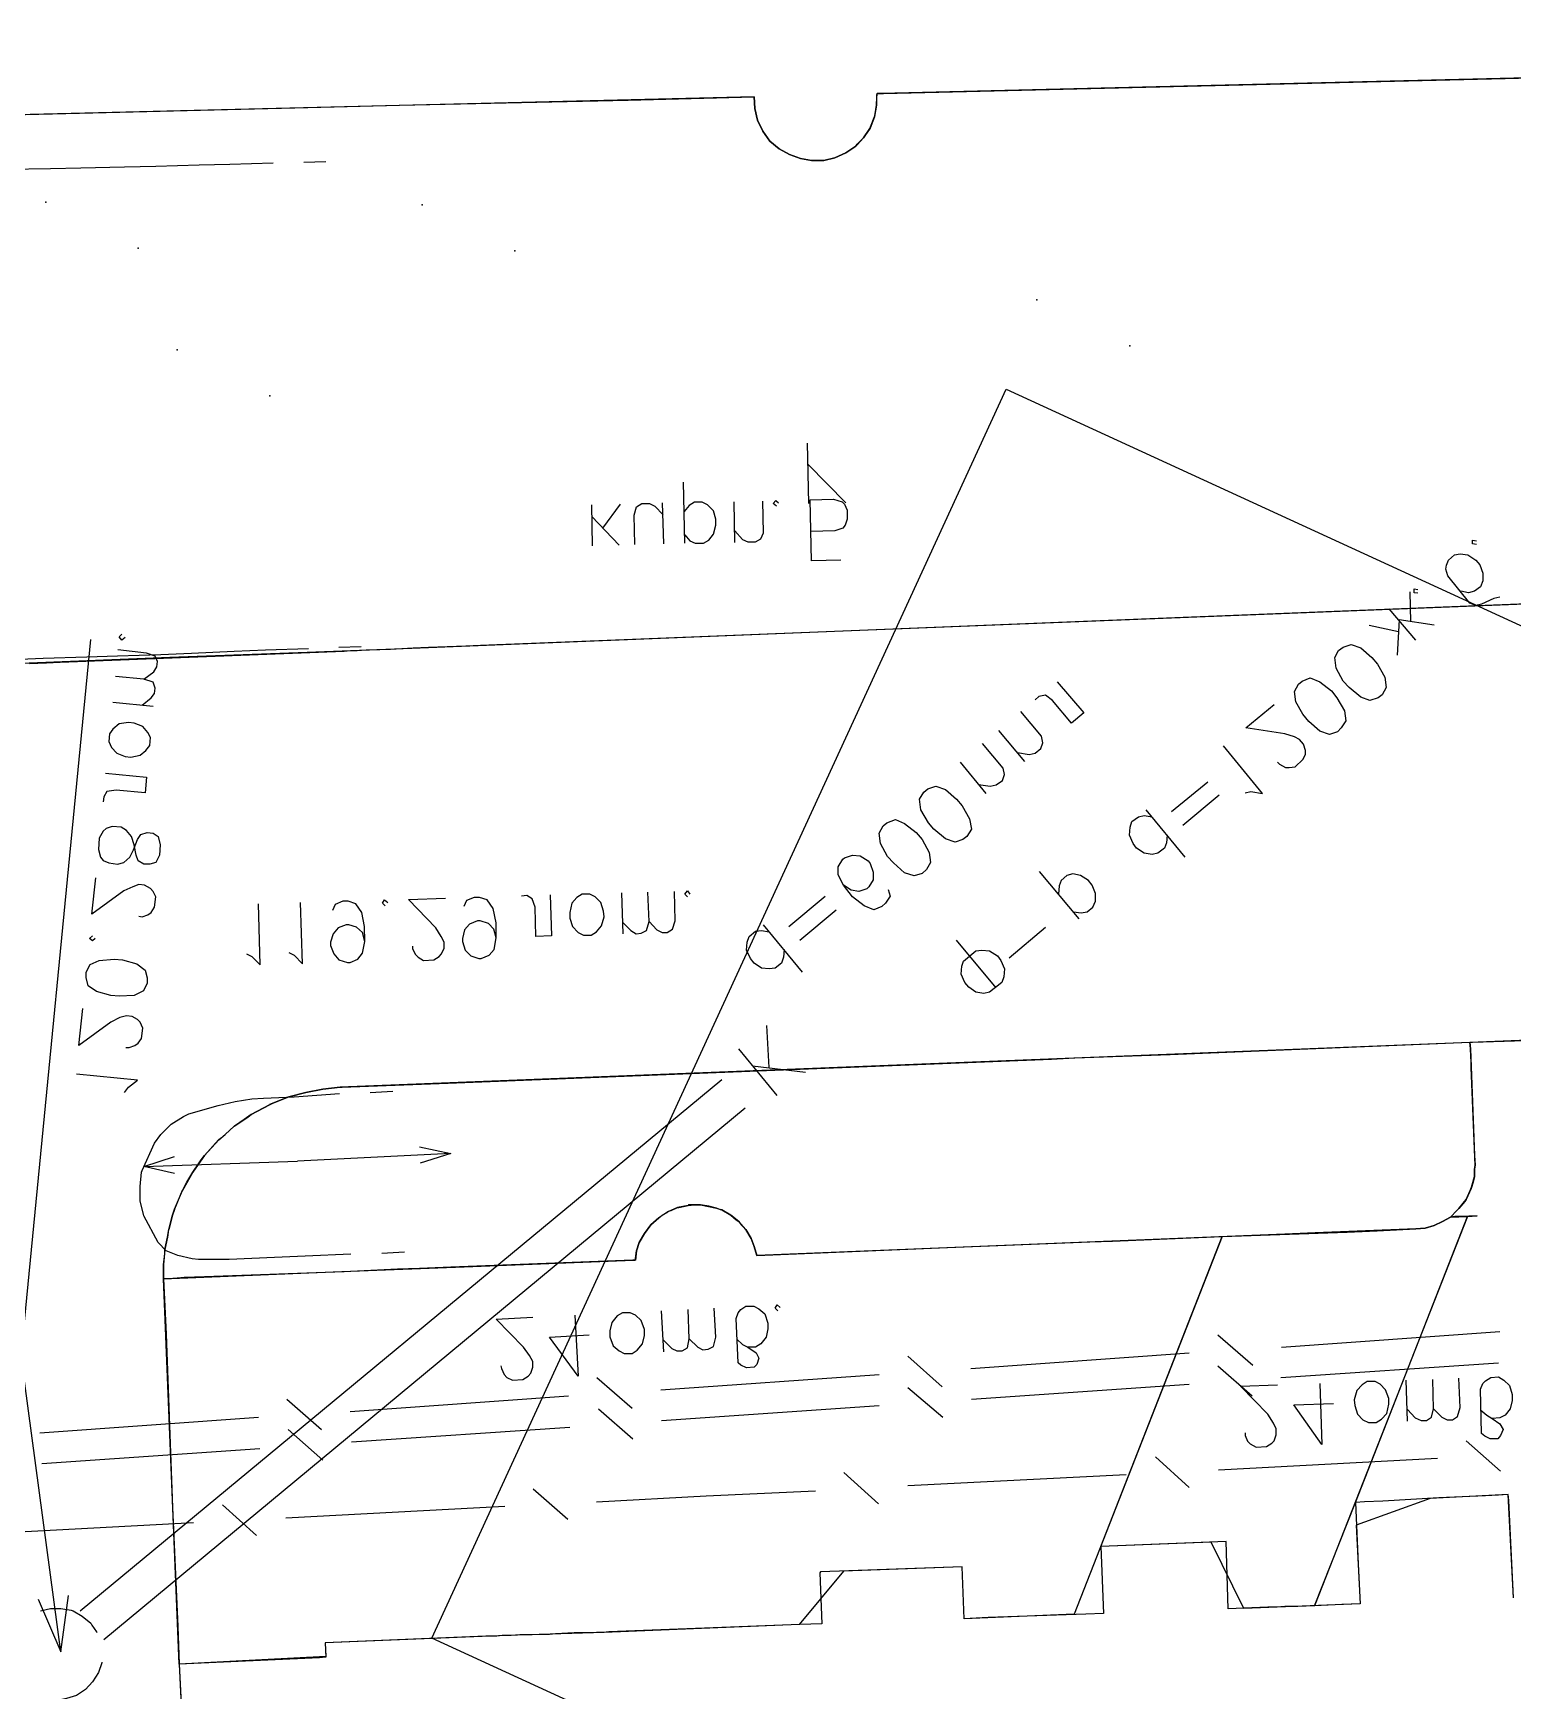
# Model space of a CAD drawing. Header units: metres. Extents: x 131 to 658, y 22 to 173.
# Drawn here: x 372.88 to 398.14, y 60.85 to 89.16 of the extents above; entities that cross this region are included whole.
import ezdxf

# ---------------------------------------------------------------- set-up
doc = ezdxf.new("R2010")
doc.units = ezdxf.units.M
for name, color, linetype in [('BOUNDARY', 7, 'Continuous'), ('BUILDING', 7, 'Continuous'), ('CURB', 7, 'Continuous'), ('ELECTR_CABLE_COMM', 7, 'Continuous'), ('GRASS', 7, 'Continuous'), ('OVERHEAD_POWER_LINE', 7, 'Continuous'), ('ROAD', 7, 'Continuous'), ('SEWER', 7, 'Continuous'), ('SIDEWALK_PATH', 7, 'Continuous'), ('TREE', 7, 'Continuous')]:
    doc.layers.add(name, color=color, linetype=linetype)

msp = doc.modelspace()

# ---------------------------------------------------------------- linework, layer by layer
at = {"layer": 'BOUNDARY'}
msp.add_lwpolyline([(398.152, 62.438), (398.063, 64.202), (398.063, 64.202), (396.731, 64.136), (395.466, 63.681), (395.533, 62.338), (395.533, 62.338), (393.547, 62.26), (392.992, 63.392), (391.105, 63.314), (391.105, 63.314), (391.15, 62.171), (391.15, 62.171), (390.85, 62.16), (389.186, 62.105), (388.775, 62.083), (388.775, 62.083), (388.742, 62.97), (388.742, 62.97), (386.711, 62.893), (385.956, 61.983), (382.627, 61.85), (380.963, 61.794), (377.867, 61.672), (377.867, 61.672), (377.878, 61.439), (376.236, 61.35), (375.37, 61.306), (375.37, 61.306), (375.492, 58.842)], dxfattribs=at)
at = {"layer": 'BUILDING'}
msp.add_lwpolyline([(417.449, 44.395), (417.386, 45.093), (417.32, 46.758), (417.264, 48.144), (415.599, 48.082), (413.954, 48.016), (413.931, 48.015), (411.911, 47.937), (411.843, 47.935), (410.579, 47.892), (409.899, 47.865), (379.687, 61.75), (389.49, 83.08), (442.488, 58.722), (432.685, 37.392)], close=True, dxfattribs=at)
at = {"layer": 'CURB'}
for points in [[(376.979, 86.939), (376.236, 86.917), (375.714, 86.906), (374.971, 86.884), (374.438, 86.873), (373.695, 86.851), (373.173, 86.84), (372.43, 86.828)], [(377.878, 86.962), (377.501, 86.951)], [(372.529, 78.462), (373.051, 78.484), (373.794, 78.506), (374.316, 78.528), (375.059, 78.55), (375.581, 78.572), (376.313, 78.606), (376.846, 78.628), (377.578, 78.65)], [(378.1, 78.672), (378.477, 78.683)], [(378.633, 71.071), (379.021, 71.093)], [(378.3, 68.308), (377.523, 68.275), (377.001, 68.252), (376.225, 68.219), (375.703, 68.219), (375.592, 68.23), (375.592, 68.23), (375.348, 68.286), (375.348, 68.286), (375.148, 68.363), (375.148, 68.363), (375.015, 68.508), (374.771, 68.963), (374.76, 68.985), (374.76, 68.985), (374.704, 69.218), (374.704, 69.218), (374.704, 69.462), (374.704, 69.462), (374.727, 69.706), (374.727, 69.706), (374.738, 69.739), (374.949, 70.206), (375.059, 70.35), (375.059, 70.35), (375.237, 70.527), (375.237, 70.527), (375.448, 70.66), (375.448, 70.66), (375.514, 70.694), (375.514, 70.694), (375.537, 70.705), (376.036, 70.849), (376.325, 70.916), (376.325, 70.916), (376.613, 70.96), (376.613, 70.96), (376.813, 70.971), (377.334, 70.993), (378.111, 71.049)], [(379.221, 68.341), (378.832, 68.319)]]:
    msp.add_lwpolyline(points, dxfattribs=at)
at = {"layer": 'ELECTR_CABLE_COMM'}
for points in [[(384.081, 66.865), (384.225, 66.721), (384.225, 66.721), (384.314, 66.677), (384.314, 66.677), (384.403, 66.688), (384.403, 66.688), (384.492, 66.732), (384.492, 66.732), (384.536, 66.888), (384.536, 66.888), (384.503, 67.387)], [(384.891, 66.854), (384.991, 66.766), (384.991, 66.766), (385.08, 66.721), (385.08, 66.721), (385.224, 66.621), (385.224, 66.621), (385.269, 66.532), (385.269, 66.532), (385.235, 66.422), (385.235, 66.422), (385.191, 66.377), (385.191, 66.377), (385.058, 66.366), (385.058, 66.366), (384.958, 66.41), (384.958, 66.41), (384.913, 66.455), (384.913, 66.455), (384.88, 67.209), (384.88, 67.209), (384.913, 67.309), (384.913, 67.309), (384.958, 67.365), (384.958, 67.365), (385.047, 67.42), (385.047, 67.42), (385.18, 67.42), (385.18, 67.42), (385.269, 67.376), (385.269, 67.376), (385.368, 67.287), (385.368, 67.287), (385.424, 67.132), (385.424, 67.132), (385.424, 67.032), (385.424, 67.032), (385.391, 66.888), (385.391, 66.888), (385.302, 66.777), (385.302, 66.777), (385.213, 66.721), (385.213, 66.721), (385.08, 66.721)], [(385.59, 67.343), (385.546, 67.387), (385.546, 67.387), (385.579, 67.442), (385.579, 67.442), (385.635, 67.398)], [(380.863, 66.399), (380.874, 66.355), (380.874, 66.355), (380.919, 66.255), (380.919, 66.255), (380.963, 66.2), (380.963, 66.2), (381.063, 66.155), (381.063, 66.155), (381.24, 66.166), (381.24, 66.166), (381.329, 66.222), (381.329, 66.222), (381.374, 66.277), (381.374, 66.277), (381.407, 66.377), (381.407, 66.377), (381.407, 66.477), (381.407, 66.477), (381.351, 66.577), (381.351, 66.577), (381.251, 66.721), (381.251, 66.721), (380.785, 67.198), (380.785, 67.198), (381.407, 67.232)], [(382.128, 67.265), (382.184, 66.222), (382.184, 66.222), (381.695, 66.888), (381.695, 66.888), (382.372, 66.932)], [(382.971, 66.61), (383.105, 66.61), (383.105, 66.61), (383.193, 66.666), (383.193, 66.666), (383.282, 66.777), (383.282, 66.777), (383.315, 66.921), (383.315, 66.921), (383.315, 67.021), (383.315, 67.021), (383.26, 67.176), (383.26, 67.176), (383.16, 67.265), (383.16, 67.265), (383.071, 67.309), (383.071, 67.309), (382.938, 67.309), (382.938, 67.309), (382.849, 67.254), (382.849, 67.254), (382.761, 67.143), (382.761, 67.143), (382.727, 66.999), (382.727, 66.999), (382.727, 66.899), (382.727, 66.899), (382.783, 66.743), (382.783, 66.743), (382.883, 66.655), (382.883, 66.655), (382.971, 66.61)], [(383.648, 66.643), (383.604, 67.343)], [(383.637, 66.843), (383.782, 66.699), (383.782, 66.699), (383.87, 66.655), (383.87, 66.655), (383.959, 66.655), (383.959, 66.655), (384.048, 66.71), (384.048, 66.71), (384.081, 66.865), (384.081, 66.865), (384.059, 67.365)], [(393.103, 66.932), (393.702, 66.41)], [(394.19, 66.721), (397.919, 66.987)], [(387.81, 66.566), (388.398, 66.044)], [(388.886, 66.355), (392.615, 66.621)], [(383.593, 65.989), (387.321, 66.255)], [(393.103, 66.399), (393.691, 65.889)], [(394.179, 66.2), (397.897, 66.455)], [(382.505, 66.2), (383.105, 65.678)], [(387.81, 66.033), (388.409, 65.523)], [(388.897, 65.833), (392.615, 66.089)], [(393.569, 65.256), (393.569, 65.212), (393.569, 65.212), (393.613, 65.112), (393.613, 65.112), (393.658, 65.068), (393.658, 65.068), (393.758, 65.012), (393.758, 65.012), (393.935, 65.023), (393.935, 65.023), (394.024, 65.079), (394.024, 65.079), (394.068, 65.123), (394.068, 65.123), (394.102, 65.223), (394.102, 65.223), (394.102, 65.323), (394.102, 65.323), (394.057, 65.423), (394.057, 65.423), (393.957, 65.578), (393.957, 65.578), (393.491, 66.055), (393.491, 66.055), (394.124, 66.078)], [(394.845, 66.1), (394.878, 65.057), (394.878, 65.057), (394.401, 65.734), (394.401, 65.734), (395.078, 65.756)], [(395.677, 65.434), (395.81, 65.434), (395.81, 65.434), (395.899, 65.489), (395.899, 65.489), (395.988, 65.589), (395.988, 65.589), (396.021, 65.745), (396.021, 65.745), (396.021, 65.844), (396.021, 65.844), (395.966, 65.989), (395.966, 65.989), (395.877, 66.089), (395.877, 66.089), (395.788, 66.133), (395.788, 66.133), (395.655, 66.133), (395.655, 66.133), (395.566, 66.078), (395.566, 66.078), (395.478, 65.978), (395.478, 65.978), (395.433, 65.822), (395.433, 65.822), (395.444, 65.722), (395.444, 65.722), (395.489, 65.578), (395.489, 65.578), (395.577, 65.478), (395.577, 65.478), (395.677, 65.434)], [(396.343, 65.456), (396.321, 66.155)], [(396.343, 65.656), (396.476, 65.512), (396.476, 65.512), (396.576, 65.467), (396.576, 65.467), (396.665, 65.467), (396.665, 65.467), (396.754, 65.523), (396.754, 65.523), (396.787, 65.667), (396.787, 65.667), (396.776, 66.166)], [(396.787, 65.667), (396.931, 65.523), (396.931, 65.523), (397.02, 65.478), (397.02, 65.478), (397.109, 65.478), (397.109, 65.478), (397.198, 65.534), (397.198, 65.534), (397.242, 65.689), (397.242, 65.689), (397.22, 66.188)], [(397.597, 65.645), (397.697, 65.556), (397.697, 65.556), (397.786, 65.501), (397.786, 65.501), (397.919, 65.412), (397.919, 65.412), (397.974, 65.312), (397.974, 65.312), (397.93, 65.212), (397.93, 65.212), (397.886, 65.157), (397.886, 65.157), (397.752, 65.157), (397.752, 65.157), (397.664, 65.201), (397.664, 65.201), (397.608, 65.245), (397.608, 65.245), (397.586, 66), (397.586, 66), (397.63, 66.1), (397.63, 66.1), (397.675, 66.144), (397.675, 66.144), (397.763, 66.2), (397.763, 66.2), (397.897, 66.211), (397.897, 66.211), (397.985, 66.155), (397.985, 66.155), (398.085, 66.066), (398.085, 66.066), (398.13, 65.911), (398.13, 65.911), (398.13, 65.811), (398.13, 65.811), (398.096, 65.667), (398.096, 65.667), (398.008, 65.556), (398.008, 65.556), (397.919, 65.512), (397.919, 65.512), (397.786, 65.501)], [(377.212, 65.833), (377.8, 65.312)], [(378.289, 65.623), (382.017, 65.889)], [(383.604, 65.467), (387.321, 65.722)], [(372.995, 65.256), (376.724, 65.523)], [(382.528, 65.667), (383.116, 65.157)], [(377.234, 65.312), (377.823, 64.79)], [(378.311, 65.101), (382.039, 65.356)], [(397.342, 65.123), (397.93, 64.602)], [(373.029, 64.735), (376.746, 64.99)], [(392.038, 64.846), (392.615, 64.324)], [(386.722, 64.579), (387.31, 64.047)], [(387.81, 64.358), (391.538, 64.546)], [(393.114, 64.624), (396.854, 64.824)], [(381.418, 64.302), (382.006, 63.78)], [(382.494, 64.08), (384.37, 64.18), (384.37, 64.18), (386.234, 64.269)], [(376.114, 64.025), (376.691, 63.503)], [(377.19, 63.803), (380.93, 64.002)], [(371.886, 63.525), (375.614, 63.725)]]:
    msp.add_lwpolyline(points, dxfattribs=at)
at = {"layer": 'GRASS'}
for points in [[(366.992, 87.627), (377.345, 87.883), (379.132, 87.927), (383.038, 88.016), (385.191, 88.071), (385.202, 87.872), (385.246, 87.672), (385.335, 87.483), (385.457, 87.317), (385.613, 87.184), (385.79, 87.084), (385.979, 87.017), (386.167, 86.984), (386.378, 86.984), (386.567, 87.028), (386.755, 87.117), (386.922, 87.228), (386.944, 87.261), (387.055, 87.372), (387.161, 87.53), (387.247, 87.746), (387.277, 87.927), (387.277, 87.949), (387.288, 88.127), (387.355, 88.127), (387.399, 88.127), (398.008, 88.382), (416.339, 88.837)], [(410.414, 79.893), (392.37, 79.172), (388.12, 79.005), (379.343, 78.65), (377.556, 78.584), (375.215, 78.495), (366.304, 78.14)]]:
    msp.add_lwpolyline(points, dxfattribs=at)
msp.add_lwpolyline([(383.116, 68.208), (380.009, 68.086), (379.476, 68.064), (379.099, 68.053), (378.189, 68.008), (375.803, 67.92), (375.459, 67.909), (375.337, 67.897), (375.182, 67.886), (375.104, 67.886), (375.104, 68.13), (375.126, 68.308), (375.126, 68.386), (375.17, 68.596), (375.193, 68.73), (375.259, 68.974), (375.293, 69.074), (375.426, 69.395), (375.503, 69.54), (375.603, 69.706), (375.703, 69.85), (375.747, 69.917), (375.803, 69.995), (376.047, 70.261), (376.158, 70.35), (376.313, 70.494), (376.546, 70.649), (376.602, 70.694), (376.913, 70.86), (376.957, 70.882), (377.246, 70.993), (377.534, 71.071), (377.823, 71.127), (378.122, 71.16), (378.155, 71.16), (379.964, 71.226), (390.262, 71.637), (390.662, 71.659), (392.293, 71.715), (397.408, 71.926), (397.419, 71.815), (397.486, 69.995), (397.497, 69.828), (397.486, 69.762), (397.486, 69.628), (397.464, 69.54), (397.431, 69.429), (397.342, 69.24), (397.32, 69.207), (397.22, 69.085), (397.186, 69.051), (397.075, 68.94), (396.942, 68.863), (396.798, 68.796), (396.643, 68.752), (396.487, 68.741), (394.767, 68.674), (394.246, 68.652), (391.86, 68.552), (385.235, 68.286), (385.191, 68.441), (385.135, 68.574), (385.047, 68.73), (384.925, 68.863), (384.791, 68.974), (384.636, 69.063), (384.614, 69.063), (384.547, 69.096), (384.414, 69.129), (384.27, 69.151), (384.248, 69.151), (384.07, 69.151), (384.059, 69.14), (383.881, 69.107), (383.715, 69.029), (383.56, 68.929), (383.426, 68.807), (383.315, 68.663), (383.227, 68.508), (383.182, 68.363), (383.16, 68.208), (383.127, 68.208)], close=True, dxfattribs=at)
at = {"layer": 'OVERHEAD_POWER_LINE'}
for points in [[(375.293, 69.684), (374.771, 69.806), (374.771, 69.806), (375.293, 69.973)], [(380.009, 70.028), (377.39, 69.895)], [(379.476, 70.139), (380.009, 70.028), (380.009, 70.028), (379.487, 69.862)], [(374.771, 69.806), (377.39, 69.895)]]:
    msp.add_lwpolyline(points, dxfattribs=at)
at = {"layer": 'ROAD'}
for points in [[(372.818, 78.395), (373.106, 78.406), (373.339, 78.417), (378.188, 78.606), (378.189, 78.606), (378.299, 78.617), (378.3, 78.617), (378.41, 78.617), (378.411, 78.617), (378.566, 78.628), (378.621, 78.628), (378.976, 78.639), (378.977, 78.639), (379.365, 78.661), (379.631, 78.672), (380.263, 78.695), (380.264, 78.695), (380.519, 78.706), (380.796, 78.717), (381.096, 78.728), (400.082, 79.482)], [(400.526, 72.048), (397.12, 71.914), (378.122, 71.16), (378.121, 71.16), (377.823, 71.127), (377.822, 71.127), (377.822, 71.126), (377.534, 71.071), (377.533, 71.071), (377.246, 70.994), (377.246, 70.993), (377.245, 70.993), (377.244, 70.993), (376.913, 70.861), (376.913, 70.86), (376.912, 70.86), (376.603, 70.694), (376.602, 70.694), (376.601, 70.694), (376.601, 70.693), (376.48, 70.605), (376.479, 70.605), (376.314, 70.495), (376.313, 70.494), (376.312, 70.493), (376.081, 70.284), (376.08, 70.283), (376.048, 70.262), (376.047, 70.261), (376.046, 70.261), (376.046, 70.26), (375.803, 69.995), (375.803, 69.994), (375.802, 69.994), (375.603, 69.707), (375.603, 69.706), (375.426, 69.396), (375.425, 69.395), (375.292, 69.074), (375.292, 69.073), (375.259, 68.974), (375.259, 68.973), (375.193, 68.73), (375.192, 68.73), (375.192, 68.729), (375.17, 68.597), (375.17, 68.596), (375.126, 68.387), (375.126, 68.386), (375.126, 68.385), (375.104, 68.131), (375.104, 68.13), (375.104, 67.887), (375.104, 67.886), (375.148, 66.943), (375.259, 63.98), (375.348, 61.95), (375.37, 61.306), (375.602, 56.789)]]:
    msp.add_lwpolyline(points, dxfattribs=at)
at = {"layer": 'SEWER'}
for points in [[(386.123, 81.125), (386.101, 82.157)], [(386.112, 81.791), (386.755, 81.136)], [(384.003, 80.448), (383.981, 81.491)], [(382.428, 80.403), (382.417, 81.103)], [(382.605, 80.703), (382.905, 81.114)], [(383.149, 80.426), (383.138, 80.925), (383.138, 80.925), (383.182, 81.069), (383.182, 81.069), (383.271, 81.125), (383.271, 81.125), (383.404, 81.125), (383.404, 81.125), (383.493, 81.08), (383.493, 81.08), (383.637, 80.936)], [(383.648, 80.437), (383.626, 81.136)], [(384.003, 80.592), (384.092, 80.492), (384.092, 80.492), (384.181, 80.448), (384.181, 80.448), (384.325, 80.448), (384.325, 80.448), (384.414, 80.503), (384.414, 80.503), (384.492, 80.603), (384.492, 80.603), (384.536, 80.759), (384.536, 80.759), (384.536, 80.858), (384.536, 80.858), (384.492, 81.003), (384.492, 81.003), (384.392, 81.103), (384.392, 81.103), (384.303, 81.147), (384.303, 81.147), (384.17, 81.147), (384.17, 81.147), (384.081, 81.091), (384.081, 81.091), (383.992, 80.992)], [(384.858, 80.459), (384.847, 81.158)], [(384.858, 80.659), (384.991, 80.514), (384.991, 80.514), (385.08, 80.47), (385.08, 80.47), (385.213, 80.47), (385.213, 80.47), (385.302, 80.526), (385.302, 80.526), (385.346, 80.625), (385.346, 80.625), (385.335, 81.169)], [(385.568, 81.08), (385.513, 81.125), (385.513, 81.125), (385.557, 81.18), (385.557, 81.18), (385.601, 81.136)], [(386.667, 80.159), (386.167, 80.148), (386.167, 80.148), (386.145, 81.191), (386.145, 81.191), (386.545, 81.202), (386.545, 81.202), (386.689, 81.158), (386.689, 81.158), (386.733, 81.114), (386.733, 81.114), (386.778, 81.014), (386.778, 81.014), (386.778, 80.858), (386.778, 80.858), (386.744, 80.759), (386.744, 80.759), (386.7, 80.703), (386.7, 80.703), (386.567, 80.659), (386.567, 80.659), (386.156, 80.648)], [(382.883, 80.415), (382.417, 80.903)], [(397.519, 80.426), (397.453, 80.437), (397.453, 80.437), (397.453, 80.503), (397.453, 80.503), (397.519, 80.492)], [(397.919, 79.527), (397.819, 79.505), (397.819, 79.505), (397.608, 79.405), (397.608, 79.405), (397.508, 79.383), (397.508, 79.383), (397.408, 79.427), (397.408, 79.427), (397.031, 79.893), (397.031, 79.893), (396.998, 80.004), (396.998, 80.004), (397.009, 80.071), (397.009, 80.071), (397.042, 80.159), (397.042, 80.159), (397.142, 80.248), (397.142, 80.248), (397.242, 80.27), (397.242, 80.27), (397.375, 80.248), (397.375, 80.248), (397.508, 80.159), (397.508, 80.159), (397.575, 80.082), (397.575, 80.082), (397.63, 79.937), (397.63, 79.937), (397.63, 79.871), (397.63, 79.871), (397.63, 79.804), (397.63, 79.804), (397.586, 79.704), (397.586, 79.704), (397.486, 79.627), (397.486, 79.627), (397.386, 79.604), (397.386, 79.604), (397.253, 79.627)], [(396.399, 79.105), (396.387, 79.616)], [(396.521, 79.593), (396.454, 79.604), (396.454, 79.604), (396.454, 79.671), (396.454, 79.671), (396.521, 79.66)], [(396.487, 78.794), (396.032, 79.327)], [(395.688, 79.05), (396.188, 78.939)], [(396.798, 79.05), (396.199, 79.138), (396.199, 79.138), (396.166, 78.539)], [(372.962, 62.416), (373.351, 61.517), (373.351, 61.517), (372.674, 66.566), (372.674, 66.566), (373.861, 78.806)], [(374.449, 78.839), (374.394, 78.794), (374.394, 78.794), (374.349, 78.85), (374.349, 78.85), (374.394, 78.894)], [(395.844, 77.807), (395.699, 77.762), (395.699, 77.762), (395.544, 77.818), (395.544, 77.818), (395.344, 77.984), (395.344, 77.984), (395.244, 78.095), (395.244, 78.095), (395.122, 78.317), (395.122, 78.317), (395.1, 78.495), (395.1, 78.495), (395.167, 78.617), (395.167, 78.617), (395.244, 78.672), (395.244, 78.672), (395.378, 78.717), (395.378, 78.717), (395.544, 78.661), (395.544, 78.661), (395.733, 78.495), (395.733, 78.495), (395.833, 78.384), (395.833, 78.384), (395.955, 78.162), (395.955, 78.162), (395.977, 77.984), (395.977, 77.984), (395.91, 77.862), (395.91, 77.862), (395.844, 77.807)], [(374.771, 78.129), (374.937, 78.251), (374.937, 78.251), (374.993, 78.339), (374.993, 78.339), (375.004, 78.428), (375.004, 78.428), (374.96, 78.517), (374.96, 78.517), (374.815, 78.572), (374.815, 78.572), (374.327, 78.628)], [(374.738, 77.685), (374.893, 77.807), (374.893, 77.807), (374.949, 77.884), (374.949, 77.884), (374.96, 77.973), (374.96, 77.973), (374.926, 78.073), (374.926, 78.073), (374.771, 78.129), (374.771, 78.129), (374.283, 78.173)], [(395.145, 77.23), (395.011, 77.185), (395.011, 77.185), (394.845, 77.241), (394.845, 77.241), (394.656, 77.407), (394.656, 77.407), (394.556, 77.529), (394.556, 77.529), (394.434, 77.74), (394.434, 77.74), (394.412, 77.918), (394.412, 77.918), (394.479, 78.04), (394.479, 78.04), (394.545, 78.095), (394.545, 78.095), (394.679, 78.151), (394.679, 78.151), (394.845, 78.084), (394.845, 78.084), (395.045, 77.929), (395.045, 77.929), (395.134, 77.807), (395.134, 77.807), (395.267, 77.585), (395.267, 77.585), (395.289, 77.418), (395.289, 77.418), (395.211, 77.296), (395.211, 77.296), (395.145, 77.23)], [(390.362, 78.084), (390.817, 77.552), (390.817, 77.552), (390.606, 77.374), (390.606, 77.374), (390.284, 77.762), (390.284, 77.762), (390.162, 77.851), (390.162, 77.851), (390.051, 77.829), (390.051, 77.829), (389.985, 77.774)], [(374.926, 77.663), (374.238, 77.729)], [(389.685, 76.875), (389.885, 76.841), (389.885, 76.841), (389.985, 76.864), (389.985, 76.864), (390.085, 76.941), (390.085, 76.941), (390.118, 77.041), (390.118, 77.041), (390.096, 77.152), (390.096, 77.152), (389.741, 77.574)], [(394.124, 76.708), (394.157, 76.675), (394.157, 76.675), (394.257, 76.619), (394.257, 76.619), (394.323, 76.619), (394.323, 76.619), (394.423, 76.631), (394.423, 76.631), (394.556, 76.753), (394.556, 76.753), (394.601, 76.841), (394.601, 76.841), (394.601, 76.908), (394.601, 76.908), (394.568, 77.019), (394.568, 77.019), (394.501, 77.097), (394.501, 77.097), (394.412, 77.141), (394.412, 77.141), (394.246, 77.196), (394.246, 77.196), (393.58, 77.296), (393.58, 77.296), (394.068, 77.696)], [(374.871, 76.997), (374.882, 77.13), (374.882, 77.13), (374.838, 77.219), (374.838, 77.219), (374.749, 77.319), (374.749, 77.319), (374.605, 77.374), (374.605, 77.374), (374.505, 77.385), (374.505, 77.385), (374.349, 77.363), (374.349, 77.363), (374.238, 77.274), (374.238, 77.274), (374.183, 77.196), (374.183, 77.196), (374.172, 77.063), (374.172, 77.063), (374.216, 76.963), (374.216, 76.963), (374.305, 76.864), (374.305, 76.864), (374.449, 76.808), (374.449, 76.808), (374.549, 76.797), (374.549, 76.797), (374.704, 76.83), (374.704, 76.83), (374.804, 76.908), (374.804, 76.908), (374.871, 76.997)], [(389.019, 76.331), (389.219, 76.298), (389.219, 76.298), (389.319, 76.32), (389.319, 76.32), (389.43, 76.398), (389.43, 76.398), (389.463, 76.497), (389.463, 76.497), (389.441, 76.608), (389.441, 76.608), (389.086, 77.03)], [(389.807, 76.719), (389.363, 77.252)], [(393.569, 76.187), (393.669, 76.209), (393.669, 76.209), (393.868, 76.176), (393.868, 76.176), (393.203, 76.986)], [(374.116, 76.52), (374.815, 76.453), (374.815, 76.453), (374.793, 76.187), (374.793, 76.187), (374.294, 76.231), (374.294, 76.231), (374.138, 76.209), (374.138, 76.209), (374.083, 76.12), (374.083, 76.12), (374.072, 76.031)], [(389.152, 76.176), (388.709, 76.708)], [(388.753, 75.388), (388.62, 75.343), (388.62, 75.343), (388.453, 75.399), (388.453, 75.399), (388.254, 75.565), (388.254, 75.565), (388.165, 75.676), (388.165, 75.676), (388.032, 75.898), (388.032, 75.898), (388.009, 76.076), (388.009, 76.076), (388.087, 76.198), (388.087, 76.198), (388.154, 76.253), (388.154, 76.253), (388.287, 76.298), (388.287, 76.298), (388.453, 76.242), (388.453, 76.242), (388.642, 76.076), (388.642, 76.076), (388.742, 75.965), (388.742, 75.965), (388.864, 75.743), (388.864, 75.743), (388.897, 75.565), (388.897, 75.565), (388.819, 75.443), (388.819, 75.443), (388.753, 75.388)], [(392.315, 75.865), (392.936, 76.375)], [(392.504, 75.632), (393.125, 76.153)], [(392.548, 75.088), (391.882, 75.898)], [(375.037, 75.121), (374.971, 74.999), (374.971, 74.999), (374.871, 74.966), (374.871, 74.966), (374.771, 74.966), (374.771, 74.966), (374.671, 75.022), (374.671, 75.022), (374.638, 75.121), (374.638, 75.121), (374.605, 75.299), (374.605, 75.299), (374.56, 75.443), (374.56, 75.443), (374.471, 75.543), (374.471, 75.543), (374.383, 75.599), (374.383, 75.599), (374.227, 75.61), (374.227, 75.61), (374.127, 75.576), (374.127, 75.576), (374.072, 75.532), (374.072, 75.532), (374.005, 75.41), (374.005, 75.41), (373.994, 75.221), (373.994, 75.221), (374.027, 75.088), (374.027, 75.088), (374.072, 75.033), (374.072, 75.033), (374.172, 74.988), (374.172, 74.988), (374.316, 74.966), (374.316, 74.966), (374.427, 74.999), (374.427, 74.999), (374.527, 75.088), (374.527, 75.088), (374.593, 75.21), (374.593, 75.21), (374.66, 75.388), (374.66, 75.388), (374.715, 75.476), (374.715, 75.476), (374.826, 75.51), (374.826, 75.51), (374.926, 75.499), (374.926, 75.499), (375.015, 75.443), (375.015, 75.443), (375.048, 75.299), (375.048, 75.299), (375.037, 75.121)], [(388.054, 74.811), (387.921, 74.766), (387.921, 74.766), (387.754, 74.822), (387.754, 74.822), (387.566, 74.988), (387.566, 74.988), (387.466, 75.099), (387.466, 75.099), (387.344, 75.321), (387.344, 75.321), (387.321, 75.499), (387.321, 75.499), (387.388, 75.621), (387.388, 75.621), (387.455, 75.676), (387.455, 75.676), (387.599, 75.732), (387.599, 75.732), (387.754, 75.665), (387.754, 75.665), (387.954, 75.51), (387.954, 75.51), (388.054, 75.388), (388.054, 75.388), (388.176, 75.166), (388.176, 75.166), (388.198, 74.999), (388.198, 74.999), (388.131, 74.877), (388.131, 74.877), (388.054, 74.811)], [(392.237, 75.465), (392.226, 75.332), (392.226, 75.332), (392.193, 75.243), (392.193, 75.243), (392.082, 75.155), (392.082, 75.155), (391.982, 75.132), (391.982, 75.132), (391.849, 75.155), (391.849, 75.155), (391.716, 75.243), (391.716, 75.243), (391.66, 75.321), (391.66, 75.321), (391.594, 75.465), (391.594, 75.465), (391.605, 75.599), (391.605, 75.599), (391.638, 75.698), (391.638, 75.698), (391.749, 75.776), (391.749, 75.776), (391.849, 75.798), (391.849, 75.798), (391.982, 75.776)], [(387.477, 74.533), (387.51, 74.422), (387.51, 74.422), (387.432, 74.3), (387.432, 74.3), (387.366, 74.245), (387.366, 74.245), (387.233, 74.189), (387.233, 74.189), (387.066, 74.256), (387.066, 74.256), (386.866, 74.411), (386.866, 74.411), (386.711, 74.611), (386.711, 74.611), (386.622, 74.788), (386.622, 74.788), (386.622, 74.922), (386.622, 74.922), (386.7, 75.055), (386.7, 75.055), (386.733, 75.077), (386.733, 75.077), (386.866, 75.121), (386.866, 75.121), (387, 75.11), (387, 75.11), (387.133, 75.022), (387.133, 75.022), (387.166, 74.977), (387.166, 74.977), (387.222, 74.833), (387.222, 74.833), (387.222, 74.7), (387.222, 74.7), (387.144, 74.578), (387.144, 74.578), (387.111, 74.544), (387.111, 74.544), (386.977, 74.5), (386.977, 74.5), (386.844, 74.522), (386.844, 74.522), (386.711, 74.611)], [(374.682, 74.078), (374.738, 74.067), (374.738, 74.067), (374.838, 74.1), (374.838, 74.1), (374.893, 74.145), (374.893, 74.145), (374.949, 74.234), (374.949, 74.234), (374.971, 74.411), (374.971, 74.411), (374.926, 74.5), (374.926, 74.5), (374.882, 74.555), (374.882, 74.555), (374.782, 74.611), (374.782, 74.611), (374.682, 74.622), (374.682, 74.622), (374.582, 74.578), (374.582, 74.578), (374.427, 74.511), (374.427, 74.511), (373.883, 74.112), (373.883, 74.112), (373.95, 74.733)], [(390.739, 74.034), (390.062, 74.844)], [(390.639, 74.156), (390.772, 74.134), (390.772, 74.134), (390.872, 74.156), (390.872, 74.156), (390.972, 74.234), (390.972, 74.234), (391.017, 74.334), (391.017, 74.334), (391.017, 74.467), (391.017, 74.467), (390.961, 74.611), (390.961, 74.611), (390.895, 74.689), (390.895, 74.689), (390.761, 74.777), (390.761, 74.777), (390.628, 74.8), (390.628, 74.8), (390.528, 74.777), (390.528, 74.777), (390.429, 74.689), (390.429, 74.689), (390.395, 74.6), (390.395, 74.6), (390.384, 74.456)], [(382.272, 73.756), (382.406, 73.756), (382.406, 73.756), (382.494, 73.812), (382.494, 73.812), (382.583, 73.912), (382.583, 73.912), (382.627, 74.067), (382.627, 74.067), (382.616, 74.167), (382.616, 74.167), (382.572, 74.311), (382.572, 74.311), (382.472, 74.411), (382.472, 74.411), (382.383, 74.456), (382.383, 74.456), (382.25, 74.456), (382.25, 74.456), (382.161, 74.4), (382.161, 74.4), (382.073, 74.3), (382.073, 74.3), (382.039, 74.145), (382.039, 74.145), (382.039, 74.045), (382.039, 74.045), (382.084, 73.901), (382.084, 73.901), (382.184, 73.801), (382.184, 73.801), (382.272, 73.756)], [(382.949, 73.779), (382.927, 74.478)], [(382.938, 73.978), (383.082, 73.834), (383.082, 73.834), (383.171, 73.779), (383.171, 73.779), (383.26, 73.79), (383.26, 73.79), (383.349, 73.834), (383.349, 73.834), (383.393, 73.99), (383.393, 73.99), (383.371, 74.489)], [(383.393, 73.99), (383.526, 73.845), (383.526, 73.845), (383.615, 73.801), (383.615, 73.801), (383.704, 73.801), (383.704, 73.801), (383.793, 73.856), (383.793, 73.856), (383.837, 74.001), (383.837, 74.001), (383.826, 74.5)], [(384.048, 74.411), (384.003, 74.456), (384.003, 74.456), (384.048, 74.511), (384.048, 74.511), (384.092, 74.456)], [(376.524, 73.435), (376.613, 73.39), (376.613, 73.39), (376.757, 73.246), (376.757, 73.246), (376.724, 74.289)], [(377.246, 73.457), (377.334, 73.412), (377.334, 73.412), (377.479, 73.268), (377.479, 73.268), (377.445, 74.311)], [(378.544, 73.646), (378.499, 73.801), (378.499, 73.801), (378.4, 73.89), (378.4, 73.89), (378.266, 73.934), (378.266, 73.934), (378.222, 73.934), (378.222, 73.934), (378.089, 73.879), (378.089, 73.879), (378, 73.779), (378, 73.779), (377.956, 73.634), (377.956, 73.634), (377.956, 73.579), (377.956, 73.579), (378.011, 73.435), (378.011, 73.435), (378.1, 73.335), (378.1, 73.335), (378.244, 73.29), (378.244, 73.29), (378.289, 73.29), (378.289, 73.29), (378.422, 73.346), (378.422, 73.346), (378.499, 73.446), (378.499, 73.446), (378.544, 73.646), (378.544, 73.646), (378.533, 73.901), (378.533, 73.901), (378.488, 74.145), (378.488, 74.145), (378.389, 74.289), (378.389, 74.289), (378.255, 74.334), (378.255, 74.334), (378.167, 74.334), (378.167, 74.334), (378.033, 74.278), (378.033, 74.278), (377.989, 74.178)], [(378.888, 74.256), (378.843, 74.3), (378.843, 74.3), (378.877, 74.356), (378.877, 74.356), (378.932, 74.311)], [(379.354, 73.568), (379.354, 73.523), (379.354, 73.523), (379.409, 73.424), (379.409, 73.424), (379.454, 73.379), (379.454, 73.379), (379.543, 73.324), (379.543, 73.324), (379.72, 73.335), (379.72, 73.335), (379.809, 73.39), (379.809, 73.39), (379.853, 73.435), (379.853, 73.435), (379.898, 73.535), (379.898, 73.535), (379.898, 73.634), (379.898, 73.634), (379.842, 73.734), (379.842, 73.734), (379.753, 73.879), (379.753, 73.879), (379.287, 74.367), (379.287, 74.367), (379.92, 74.389)], [(380.785, 73.712), (380.741, 73.856), (380.741, 73.856), (380.652, 73.956), (380.652, 73.956), (380.508, 74.001), (380.508, 74.001), (380.464, 74.001), (380.464, 74.001), (380.33, 73.945), (380.33, 73.945), (380.242, 73.845), (380.242, 73.845), (380.208, 73.701), (380.208, 73.701), (380.208, 73.646), (380.208, 73.646), (380.253, 73.501), (380.253, 73.501), (380.353, 73.401), (380.353, 73.401), (380.486, 73.357), (380.486, 73.357), (380.53, 73.357), (380.53, 73.357), (380.663, 73.412), (380.663, 73.412), (380.752, 73.512), (380.752, 73.512), (380.785, 73.712), (380.785, 73.712), (380.785, 73.967), (380.785, 73.967), (380.73, 74.211), (380.73, 74.211), (380.63, 74.356), (380.63, 74.356), (380.497, 74.4), (380.497, 74.4), (380.408, 74.4), (380.408, 74.4), (380.275, 74.345), (380.275, 74.345), (380.231, 74.245)], [(381.706, 74.444), (381.729, 73.745), (381.729, 73.745), (381.462, 73.734), (381.462, 73.734), (381.451, 74.234), (381.451, 74.234), (381.396, 74.378), (381.396, 74.378), (381.307, 74.433), (381.307, 74.433), (381.218, 74.422)], [(385.779, 73.901), (386.4, 74.422)], [(385.968, 73.668), (386.589, 74.189)], [(386.012, 73.124), (385.346, 73.934)], [(389.541, 73.368), (390.162, 73.89)], [(373.939, 73.701), (373.894, 73.657), (373.894, 73.657), (373.839, 73.701), (373.839, 73.701), (373.894, 73.745)], [(385.701, 73.512), (385.69, 73.379), (385.69, 73.379), (385.657, 73.279), (385.657, 73.279), (385.546, 73.191), (385.546, 73.191), (385.446, 73.179), (385.446, 73.179), (385.313, 73.191), (385.313, 73.191), (385.191, 73.279), (385.191, 73.279), (385.124, 73.357), (385.124, 73.357), (385.058, 73.501), (385.058, 73.501), (385.069, 73.634), (385.069, 73.634), (385.102, 73.734), (385.102, 73.734), (385.213, 73.823), (385.213, 73.823), (385.313, 73.834), (385.313, 73.834), (385.446, 73.812)], [(389.319, 72.858), (388.642, 73.668)], [(374.826, 72.935), (374.76, 72.802), (374.76, 72.802), (374.605, 72.724), (374.605, 72.724), (374.349, 72.713), (374.349, 72.713), (374.205, 72.724), (374.205, 72.724), (373.961, 72.791), (373.961, 72.791), (373.817, 72.891), (373.817, 72.891), (373.783, 73.035), (373.783, 73.035), (373.783, 73.124), (373.783, 73.124), (373.85, 73.257), (373.85, 73.257), (374.005, 73.324), (374.005, 73.324), (374.261, 73.346), (374.261, 73.346), (374.405, 73.335), (374.405, 73.335), (374.649, 73.268), (374.649, 73.268), (374.793, 73.157), (374.793, 73.157), (374.826, 73.024), (374.826, 73.024), (374.826, 72.935)], [(389.419, 72.946), (389.208, 72.78), (389.208, 72.78), (389.108, 72.758), (389.108, 72.758), (388.975, 72.78), (388.975, 72.78), (388.853, 72.869), (388.853, 72.869), (388.786, 72.946), (388.786, 72.946), (388.72, 73.091), (388.72, 73.091), (388.731, 73.224), (388.731, 73.224), (388.764, 73.313), (388.764, 73.313), (388.975, 73.49), (388.975, 73.49), (389.075, 73.501), (389.075, 73.501), (389.208, 73.49), (389.208, 73.49), (389.341, 73.401), (389.341, 73.401), (389.397, 73.324), (389.397, 73.324), (389.463, 73.179), (389.463, 73.179), (389.452, 73.046), (389.452, 73.046), (389.419, 72.946)], [(374.46, 71.837), (374.516, 71.837), (374.516, 71.837), (374.616, 71.87), (374.616, 71.87), (374.671, 71.914), (374.671, 71.914), (374.727, 71.992), (374.727, 71.992), (374.749, 72.17), (374.749, 72.17), (374.704, 72.27), (374.704, 72.27), (374.66, 72.314), (374.66, 72.314), (374.571, 72.369), (374.571, 72.369), (374.471, 72.38), (374.471, 72.38), (374.36, 72.347), (374.36, 72.347), (374.205, 72.27), (374.205, 72.27), (373.661, 71.87), (373.661, 71.87), (373.728, 72.503)], [(385.446, 71.493), (385.402, 72.214)], [(385.579, 71.016), (384.925, 71.815)], [(374.438, 71.071), (374.505, 71.16), (374.505, 71.16), (374.66, 71.282), (374.66, 71.282), (373.617, 71.382)], [(385.158, 71.526), (386.067, 71.415)], [(373.684, 62.216), (384.636, 71.293)], [(374.083, 61.728), (385.035, 70.805)], [(373.351, 61.517), (373.484, 62.482)], [(373.007, 62.216), (373.173, 62.26), (373.173, 62.26), (373.351, 62.26), (373.351, 62.26), (373.528, 62.227), (373.528, 62.227), (373.561, 62.216)], [(373.561, 62.216), (373.717, 62.127), (373.717, 62.127), (373.861, 62.005), (373.861, 62.005), (373.883, 61.972), (373.883, 61.972), (373.961, 61.861), (373.961, 61.861), (373.972, 61.85)], [(374.05, 61.339), (374.05, 61.328), (374.05, 61.328), (373.994, 61.162), (373.994, 61.162), (373.894, 61.006), (373.894, 61.006), (373.772, 60.873), (373.772, 60.873), (373.617, 60.773), (373.617, 60.773), (373.45, 60.718), (373.45, 60.718), (373.34, 60.696), (373.34, 60.696), (373.273, 60.696), (373.273, 60.696), (373.24, 60.696)]]:
    msp.add_lwpolyline(points, dxfattribs=at)
at = {"layer": 'SIDEWALK_PATH'}
for points in [[(429.866, 89.159), (387.355, 88.127), (387.286, 88.127), (387.277, 88.103), (387.277, 87.949), (387.277, 87.927), (387.244, 87.738), (387.244, 87.727), (387.166, 87.539), (387.077, 87.406), (387.055, 87.372), (386.944, 87.25), (386.922, 87.228), (386.755, 87.117), (386.567, 87.028), (386.378, 86.984), (386.167, 86.984), (385.979, 87.017), (385.79, 87.084), (385.613, 87.184), (385.457, 87.317), (385.335, 87.483), (385.246, 87.672), (385.202, 87.872), (385.191, 88.071), (366.992, 87.627)], [(398.152, 62.438), (398.096, 63.625), (398.074, 64.102), (398.063, 64.202), (397.897, 64.191), (397.675, 64.18), (396.876, 64.147), (395.921, 64.091), (395.611, 64.08), (395.455, 64.069), (397.364, 68.952), (397.53, 68.963), (397.242, 68.952), (397.231, 68.952), (397.175, 68.952), (397.153, 68.952), (397.075, 68.94), (397.186, 69.051), (397.22, 69.085), (397.342, 69.24), (397.415, 69.396), (397.437, 69.451), (397.486, 69.632), (397.486, 69.762), (397.496, 69.824), (397.431, 71.493), (397.431, 71.582), (397.419, 71.815), (397.408, 71.926), (397.453, 71.926), (398.707, 71.97)]]:
    msp.add_lwpolyline(points, dxfattribs=at)
for points in [[(383.315, 68.663), (383.426, 68.807), (383.56, 68.929), (383.615, 68.974), (383.715, 69.029), (383.726, 69.04), (383.77, 69.051), (383.881, 69.107), (383.904, 69.107), (384.059, 69.14), (384.17, 69.151), (384.27, 69.151), (384.547, 69.096), (384.636, 69.063), (384.791, 68.974), (384.88, 68.896), (384.925, 68.863), (384.969, 68.807), (385.047, 68.73), (385.135, 68.574), (385.191, 68.441), (385.235, 68.286), (388.487, 68.419), (390.917, 68.519), (391.305, 68.53), (393.18, 68.608), (390.65, 62.16), (388.775, 62.083), (388.742, 62.97), (386.32, 62.882), (386.312, 62.864), (386.345, 61.994), (385.968, 61.983), (382.705, 61.861), (382.616, 61.85), (382.494, 61.85), (382.239, 61.839), (382.117, 61.839), (381.795, 61.827), (381.695, 61.816), (381.396, 61.805), (381.285, 61.805), (381.185, 61.805), (381.041, 61.794), (380.919, 61.794), (380.885, 61.794), (380.797, 61.783), (380.641, 61.783), (380.608, 61.783), (377.867, 61.672), (377.867, 61.672), (377.878, 61.428), (377.767, 61.417), (375.37, 61.306), (375.104, 67.886), (378, 68.008), (380.386, 68.097), (383.127, 68.208), (383.154, 68.208), (383.164, 68.233), (383.182, 68.363), (383.227, 68.508)], [(396.643, 68.752), (396.798, 68.796), (396.942, 68.863), (397.075, 68.94), (397.364, 68.952), (394.756, 62.305), (394.468, 62.294), (394.368, 62.294), (394.246, 62.294), (394.113, 62.282), (393.957, 62.282), (393.28, 62.249), (393.247, 63.403), (391.105, 63.314), (393.18, 68.608), (395.311, 68.685), (395.822, 68.707), (396.487, 68.741)], [(395.222, 62.327), (394.756, 62.305), (395.455, 64.069), (395.5, 63.015), (395.533, 62.338)]]:
    msp.add_lwpolyline(points, close=True, dxfattribs=at)
at = {"layer": 'TREE'}
for p in [(373.093, 86.272), (379.518, 86.227), (374.669, 85.486), (381.105, 85.441), (390.016, 84.607), (391.603, 83.821), (375.335, 83.753), (376.922, 82.967)]:
    msp.add_point(p, dxfattribs=at)

doc.saveas('drawing.dxf')
